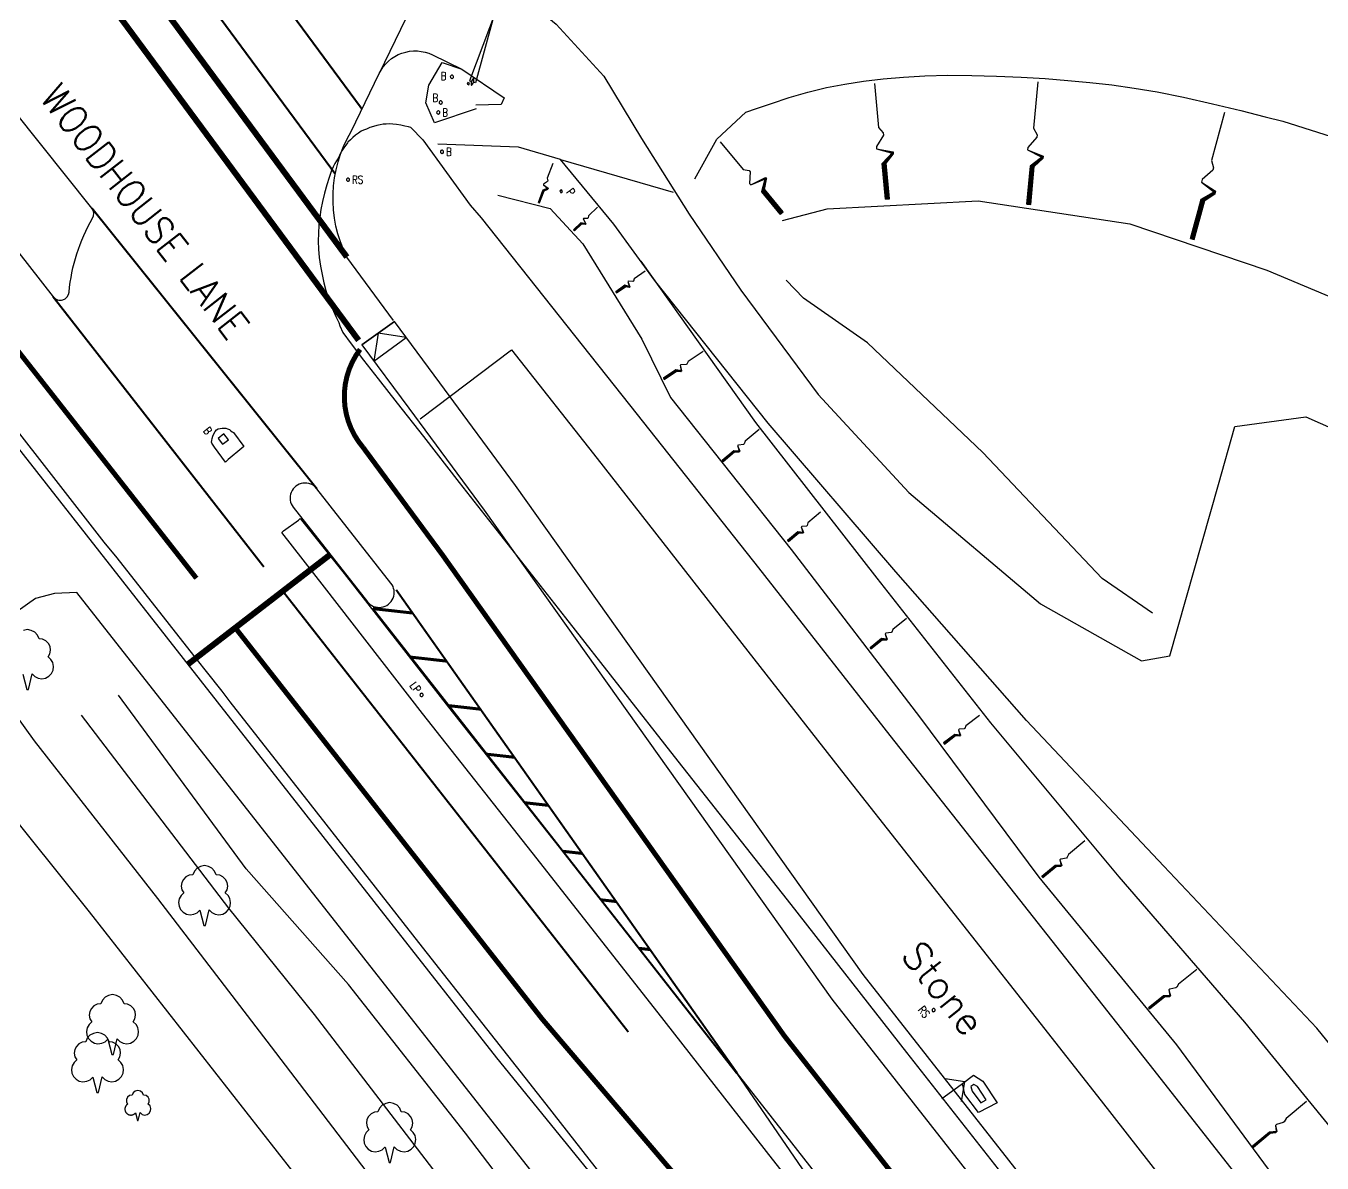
# Model space of a CAD drawing. Extents: x 427500 to 429848, y 434500 to 436505.
# Drawn here: x 429134.6 to 429199.4, y 435198.9 to 435255.8 of the extents above; entities that cross this region are included whole.
import ezdxf

# ---------------------------------------------------------------- set-up
doc = ezdxf.new("R2010")
doc.units = 0
for name, pattern in [('1004', [6, 4, -2]), ('1010', [2, 1, -1]), ('1055', [0.6, 0.1, -0.5]), ('BLIP', [1, 0.5, -0.5])]:
    doc.linetypes.add(name, pattern=pattern)
doc.layers.get('0').update_dxf_attribs({"color": 222})
for name, color, linetype in [('KTS_LINES', 7, 'Continuous'), ('LPTIP_Ex_Base', 8, 'Continuous'), ('PRO-MARKINGS', 7, 'Continuous'), ('PROPOSED', 1, 'Continuous'), ('ROADNAME', 7, 'Continuous')]:
    doc.layers.add(name, color=color, linetype=linetype)
doc.styles.add('LCC Romans', font='romans.shx', dxfattribs={"width": 0.9})
doc.styles.add('MtXpl_Romans', font='romans__.ttf')
doc.styles.get("Standard").update_dxf_attribs({"font": 'romans.shx'})

# ---------------------------------------------------------------- blocks, each defined once
blk = doc.blocks.new('GATE')
at = {"color": 0, "linetype": 'ByBlock', "flags": 128}
for points in [[(-0.450902, 0), (-0.451904, 0.007014), (-0.455912, 0.014028), (-0.460922, 0.019038), (-0.467936, 0.023046), (-0.475952, 0.024048), (-0.482966, 0.023046), (-0.48998, 0.019038), (-0.49499, 0.014028), (-0.498998, 0.007014), (-0.5, 0), (-0.498998, -0.007014), (-0.49499, -0.014028), (-0.48998, -0.019038), (-0.482966, -0.023046), (-0.475952, -0.024048), (-0.467936, -0.023046), (-0.460922, -0.019038), (-0.455912, -0.014028), (-0.451904, -0.007014)], [(-0.475952, 0.024048), (-0.475952, 0.078156), (0.475952, -0.078156), (0.475952, -0.024048)], [(-0.475952, -0.024048), (-0.475952, -0.078156), (0.475952, 0.078156), (0.475952, 0.024048)], [(-0.450902, 0), (-0.451904, -0.007014)], [(0.5, 0), (0.498998, 0.007014), (0.49499, 0.014028), (0.48998, 0.019038), (0.482966, 0.023046), (0.475952, 0.024048), (0.467936, 0.023046), (0.460922, 0.019038), (0.455912, 0.014028), (0.451904, 0.007014), (0.450902, 0), (0.451904, -0.007014), (0.455912, -0.014028), (0.460922, -0.019038), (0.467936, -0.023046), (0.475952, -0.024048), (0.482966, -0.023046), (0.48998, -0.019038), (0.49499, -0.014028), (0.498998, -0.007014)], [(0.5, 0), (0.498998, -0.007014)]]:
    blk.add_lwpolyline(points, dxfattribs=at)
blk = doc.blocks.new('CIRCL')
at = {"color": 0, "linetype": 'ByBlock', "flags": 128}
for points in [[(0.5, 0), (0.475, 0.154), (0.404, 0.293), (0.293, 0.404), (0.154, 0.475), (0, 0.5), (-0.154, 0.475), (-0.293, 0.404), (-0.404, 0.293), (-0.475, 0.154), (-0.5, 0), (-0.475, -0.154), (-0.404, -0.293), (-0.293, -0.404), (-0.154, -0.475), (0, -0.5), (0.154, -0.475), (0.293, -0.404), (0.404, -0.293), (0.475, -0.154)], [(0.5, 0), (0.475, -0.154)]]:
    blk.add_lwpolyline(points, dxfattribs=at)
blk = doc.blocks.new('MH_BANK_L')
at = {"color": 0, "linetype": 'ByBlock', "flags": 128}
for points in [[(-0.19, 0.02005), (-0.5, 0.02005)], [(-0.5, 0.02005), (-0.5, 0.00005)], [(-0.5, 0.01905), (-0.19, 0.01905)], [(-0.5, 0.01795), (-0.19, 0.01795)], [(-0.5, 0.01695), (-0.19, 0.01695)], [(-0.5, 0.01595), (-0.19, 0.01595)], [(-0.5, 0.01495), (-0.19, 0.01495)], [(-0.5, 0.01395), (-0.19, 0.01395)], [(-0.5, 0.01305), (-0.19, 0.01305)], [(-0.5, 0.01205), (-0.19, 0.01205)], [(-0.5, 0.01105), (-0.19, 0.01105)], [(-0.5, 0.01005), (-0.19, 0.01005)], [(-0.5, 0.00905), (-0.19, 0.00905)], [(-0.5, 0.00805), (-0.19, 0.00805)], [(-0.5, 0.00695), (-0.19, 0.00695)], [(-0.5, 0.00595), (-0.19, 0.00595)], [(-0.5, 0.00495), (-0.19, 0.00495)], [(-0.5, 0.00405), (-0.19, 0.00405)], [(-0.5, 0.00295), (-0.19, 0.00295)], [(-0.5, 0.00195), (-0.19, 0.00195)], [(-0.5, 0.00105), (-0.19, 0.00105)], [(-0.5, 0.00005), (-0.19, 0.00005)], [(-0.19, 0.00005), (-0.19, 0.02005)], [(-0.1, -0.04005), (-0.19, 0.02005)], [(-0.19, 0.01905), (-0.101, -0.03995)], [(-0.19, 0.01795), (-0.102, -0.04005)], [(-0.19, 0.01695), (-0.1031, -0.03995)], [(-0.19, 0.01595), (-0.1042, -0.04005)], [(-0.19, 0.01495), (-0.1052, -0.03995)], [(-0.19, 0.01395), (-0.1062, -0.03995)], [(-0.19, 0.01305), (-0.1072, -0.03995)], [(-0.19, 0.01205), (-0.108, -0.03995)], [(-0.19, 0.01105), (-0.109, -0.03995)], [(-0.19, 0.01005), (-0.11, -0.04005)], [(-0.19, 0.00905), (-0.1112, -0.03995)], [(-0.19, 0.00805), (-0.19, 0.00695)], [(-0.19, 0.00805), (-0.1124, -0.04005)], [(-0.19, 0.00695), (-0.1135, -0.03995)], [(-0.19, 0.00595), (-0.1144, -0.03995)], [(-0.19, 0.00495), (-0.1154, -0.03995)], [(-0.19, 0.00405), (-0.1163, -0.03995)], [(-0.19, 0.00295), (-0.1173, -0.03995)], [(-0.19, 0.00195), (-0.1183, -0.03995)], [(-0.19, 0.00105), (-0.1191, -0.04005)], [(-0.19, 0.00005), (-0.12, -0.04005)], [(-0.0601, 0.04005), (-0.11, -0.04005)], [(-0.0601, 0.04005), (-0.109, -0.03995)], [(-0.0601, 0.04005), (-0.108, -0.03995)], [(-0.0601, 0.04005), (-0.1072, -0.03995)], [(-0.0601, 0.04005), (-0.1062, -0.03995)], [(-0.0601, 0.04005), (-0.1058, -0.03085)], [(-0.0601, 0.04005), (-0.1055, -0.03155)], [(-0.0601, 0.04005), (-0.1052, -0.03995)], [(-0.0601, 0.04005), (-0.1042, -0.04005)], [(-0.0601, 0.04005), (-0.1031, -0.03995)], [(-0.0601, 0.04005), (-0.102, -0.04005)], [(-0.0601, 0.04005), (-0.101, -0.03995)], [(-0.0601, 0.04005), (-0.1, -0.04005)], [(-0.0601, 0.04005), (-0.1, -0.04005)], [(-0.04, 0.04005), (-0.0601, 0.04005)], [(0.05, 0.00005), (-0.04, 0.04005)], [(0.07, 0.00005), (0.05, 0.00005)], [(0.12, 0.02005), (0.07, 0.00005)], [(0.5, 0.02005), (0.12, 0.02005)], [(-0.1, -0.04005), (-0.12, -0.04005)], [(-0.1058, -0.03085), (-0.1137, -0.03085)], [(-0.1055, -0.03155), (-0.1127, -0.03155)], [(-0.1059, -0.03225), (-0.1116, -0.03225)], [(-0.1065, -0.03295), (-0.1105, -0.03295)], [(-0.107, -0.03375), (-0.1094, -0.03375)], [(-0.1075, -0.03445), (-0.1083, -0.03445)], [(-0.1055, -0.03155), (-0.1077, -0.03485)]]:
    blk.add_lwpolyline(points, dxfattribs=at)

msp = doc.modelspace()

# ---------------------------------------------------------------- linework, layer by layer
at = {"layer": 'KTS_LINES', "linetype": '1010', "const_width": 0.1, "flags": 128}
for points in [[(429137.881, 435246.689), (429149.127, 435232.656)], [(429135.943, 435242.257), (429146.477, 435228.747)]]:
    msp.add_lwpolyline(points, dxfattribs=at)
at = {"layer": 'LPTIP_Ex_Base', "color": 251, "true_color": 0x636466}
for p, q in [((429128.25, 435223.35), (429137.75, 435211.5)), ((429137.75, 435211.5), (429156.05, 435188.15))]:
    msp.add_line(p, q, dxfattribs=at)
at = {"layer": 'LPTIP_Ex_Base', "color": 251, "true_color": 0x636466, "flags": 128}
for points in [[(429157.296, 435260.974), (429157.384, 435259.084), (429158.76, 435257.799), (429161.075, 435255.885), (429163.462, 435253.287), (429165.353, 435250.169), (429167.723, 435246.38), (429170.31, 435242.587), (429174.176, 435237.37), (429178.706, 435232.464), (429185.285, 435226.896), (429190.333, 435224.045), (429191.747, 435224.303), (429194.179, 435232.861), (429194.998, 435235.771), (429198.55, 435236.251), (429205.433, 435233.205)], [(429157.092, 435251.644), (429155.011, 435250.953), (429154.563, 435251.947), (429154.72, 435252.829), (429155.38, 435253.961), (429156.376, 435253.641), (429158.484, 435252.209), (429158.329, 435251.865), (429157.07, 435251.835)], [(429170.561, 435251.492), (429171.095, 435251.669), (429171.84, 435251.923), (429172.721, 435252.212), (429173.663, 435252.49), (429174.59, 435252.714), (429175.5, 435252.883), (429176.443, 435253.029), (429177.423, 435253.148), (429178.444, 435253.24), (429179.512, 435253.3), (429180.65, 435253.328), (429181.855, 435253.323), (429183.091, 435253.291), (429184.323, 435253.236), (429185.515, 435253.164), (429186.651, 435253.077), (429187.754, 435252.975), (429188.85, 435252.849), (429189.963, 435252.693), (429191.121, 435252.501), (429192.43, 435252.237), (429193.873, 435251.907), (429195.289, 435251.562), (429196.518, 435251.255), (429197.398, 435251.038), (429203.636, 435249.048)], [(429153.822, 435250.727), (429153.697, 435250.753), (429153.52, 435250.791), (429153.315, 435250.834), (429153.106, 435250.87), (429152.918, 435250.89), (429152.753, 435250.895), (429152.594, 435250.891), (429152.439, 435250.878), (429152.285, 435250.856), (429152.13, 435250.825), (429151.96, 435250.777), (429151.778, 435250.711), (429151.603, 435250.641), (429151.452, 435250.579), (429151.346, 435250.536), (429151.199, 435250.442), (429151.058, 435250.339), (429150.925, 435250.226), (429150.798, 435250.106), (429150.68, 435249.978), (429150.664, 435249.96), (429150.57, 435249.843), (429150.469, 435249.701), (429150.377, 435249.552), (429150.294, 435249.399), (429150.222, 435249.24)], [(429168.011, 435248.149), (429169.118, 435250.142), (429170.561, 435251.492)], [(429153.822, 435250.727), (429154.415, 435250.103), (429156.78, 435246.842), (429157.337, 435246.205), (429165.128, 435236.363), (429171.195, 435228.698), (429177.762, 435220.311), (429183.988, 435212.422), (429190.704, 435203.909), (429197.365, 435195.418), (429204.294, 435186.645), (429210.939, 435178.203), (429217.541, 435169.741), (429224.299, 435161.127), (429230.592, 435153.065), (429237.006, 435144.927), (429243.138, 435137.351), (429249.272, 435129.679), (429250.947, 435127.503)], [(429206.569, 435196.468), (429199.09, 435205.685), (429191.447, 435213.779), (429184.58, 435221.068), (429178.052, 435228.503), (429171.674, 435235.928), (429165.997, 435243.091), (429163.971, 435245.884), (429161.297, 435249.124), (429159.198, 435249.736), (429155.175, 435249.883)], [(429150.222, 435249.24), (429150.172, 435249.16), (429150.103, 435249.057), (429150.021, 435248.923), (429149.932, 435248.745), (429149.841, 435248.513), (429149.74, 435248.211), (429149.625, 435247.844), (429149.508, 435247.44), (429149.404, 435247.023), (429149.324, 435246.62), (429149.267, 435246.229), (429149.225, 435245.834), (429149.199, 435245.435), (429149.193, 435245.033), (429149.207, 435244.628), (429149.246, 435244.213), (429149.308, 435243.786), (429149.388, 435243.361), (429149.48, 435242.949), (429149.579, 435242.565), (429149.69, 435242.206), (429149.815, 435241.864), (429149.949, 435241.542), (429150.084, 435241.24), (429150.215, 435240.961), (429150.266, 435240.807), (429150.416, 435240.474), (429150.846, 435239.895), (429151.461, 435239.089), (429152.183, 435238.157), (429153.137, 435236.937), (429154.446, 435235.264), (429156.237, 435232.976), (429161.543, 435226.197), (429166.981, 435219.268), (429172.814, 435211.862), (429178.597, 435204.476), (429184.272, 435197.243)], [(429161.297, 435249.124), (429166.927, 435247.491)], [(429158.164, 435247.336), (429160.778, 435246.663), (429162.422, 435244.901), (429165.361, 435240.134), (429166.802, 435237.227), (429172.824, 435229.627), (429179.234, 435221.26), (429185.199, 435213.235), (429192.083, 435204.854), (429198.58, 435196.034), (429205.469, 435187.174), (429211.949, 435178.979), (429218.585, 435170.25), (429225.089, 435161.572), (429231.172, 435153.423), (429237.535, 435145.211), (429243.692, 435137.725), (429249.973, 435129.997), (429256.376, 435122.244), (429262.426, 435114.561), (429268.109, 435107.376)], [(429172.396, 435246.068), (429174.629, 435246.654), (429182.169, 435247.05), (429189.744, 435245.901), (429196.594, 435243.583), (429204.254, 435240.37), (429211.199, 435237.34), (429219.713, 435234.496), (429226.44, 435231.583), (429234.354, 435227.415), (429238.13, 435225.837), (429246.916, 435222.927), (429256.603, 435218.846), (429265.939, 435215.22), (429274.596, 435211.404), (429279.581, 435208.657), (429280.471, 435208.138)], [(429165.309, 435244.039), (429171.052, 435235.971), (429177.106, 435228.178), (429182.78, 435220.955), (429189.205, 435213.257), (429195.485, 435205.987), (429201.372, 435198.752), (429208.064, 435190.851), (429214.869, 435183.731), (429221.175, 435176.169), (429227.731, 435168.446), (429233.538, 435161.104), (429239.537, 435153.325), (429245.207, 435146.279), (429251.247, 435138.551), (429254.672, 435133.44), (429259.976, 435125.483), (429265.533, 435117.415), (429270.026, 435111.046), (429270.809, 435109.625), (429270.928, 435109.268)], [(429190.874, 435226.437), (429188.374, 435228.162), (429182.399, 435234.472), (429176.647, 435239.949), (429173.434, 435242.189), (429172.576, 435243.093)], [(429154.285, 435236.154), (429158.858, 435239.609), (429163.126, 435234.164), (429168.978, 435226.688), (429175.526, 435218.311), (429181.813, 435210.327), (429188.313, 435202.047), (429194.99, 435193.492), (429201.925, 435184.671), (429208.509, 435176.385), (429216.074, 435166.662), (429222.818, 435158.018), (429225.668, 435154.362), (429228.212, 435151.183), (429234.807, 435143.014), (429240.789, 435135.39), (429246.821, 435127.885), (429248.674, 435125.528), (429252.819, 435120.322), (429259.272, 435112.288), (429265.298, 435104.76)], [(429133.678, 435236.146), (429138.484, 435229.992)], [(429177.569, 435191.915), (429171.9, 435199.13), (429166.173, 435206.457), (429159.891, 435214.464), (429154.409, 435221.427), (429149.507, 435227.741), (429147.368, 435230.471), (429147.454, 435230.547), (429148.203, 435231.085), (429148.285, 435231.167), (429150.498, 435228.427), (429155.708, 435221.739), (429161.239, 435214.728), (429167.159, 435207.196), (429172.838, 435199.947), (429178.595, 435192.602)], [(429138.484, 435229.992), (429139.126, 435229.198), (429143.152, 435224.078), (429143.587, 435223.521)], [(429143.587, 435223.521), (429144.369, 435222.53)], [(429144.369, 435222.53), (429144.771, 435222.006), (429148.798, 435216.883), (429154.206, 435209.975), (429160.57, 435201.878), (429166.295, 435194.558), (429172.023, 435187.215), (429177.925, 435179.648), (429183.753, 435172.245), (429189.483, 435164.917), (429195.192, 435157.646), (429201.231, 435149.969), (429207.169, 435142.416), (429212.978, 435135.071), (429218.939, 435127.565), (429225.17, 435119.7), (429231.326, 435112.006), (429237.677, 435104.021), (429244.018, 435096.113), (429244.468, 435095.524)], [(429170.916, 435182.082), (429164.105, 435190.525), (429156.551, 435200.441), (429150.7, 435207.861), (429145.599, 435213.655), (429139.206, 435222.339)], [(429168.975, 435180.47), (429161.933, 435189.208), (429155.3, 435198.158), (429149.014, 435206.361), (429144.728, 435211.693), (429137.37, 435221.34)]]:
    msp.add_lwpolyline(points, dxfattribs=at)
for points in [[(429156.632, 435252.881), (429156.725, 435252.845), (429156.759, 435252.932), (429156.666, 435252.968)], [(429161.343, 435247.603), (429161.261, 435247.546), (429161.322, 435247.46), (429161.404, 435247.517)], [(429145.372, 435234.681), (429144.686, 435234.113), (429144.554, 435233.98), (429144.012, 435234.734), (429143.949, 435234.828), (429143.905, 435234.892), (429143.879, 435234.941), (429143.868, 435234.993), (429143.872, 435235.064), (429143.891, 435235.164), (429143.929, 435235.283), (429143.98, 435235.405), (429144.042, 435235.514), (429144.111, 435235.595), (429144.192, 435235.645), (429144.288, 435235.675), (429144.39, 435235.689), (429144.491, 435235.689), (429144.583, 435235.68), (429144.668, 435235.655), (429144.753, 435235.611), (429144.833, 435235.558), (429144.901, 435235.508), (429144.953, 435235.47), (429145.476, 435234.772)], [(429144.709, 435235.109), (429144.478, 435235.404), (429144.186, 435235.176), (429144.417, 435234.881)], [(429137.134, 435227.465), (429136.015, 435227.419), (429135.073, 435227.169), (429132.703, 435225.5), (429132.164, 435224.888), (429132.104, 435224.071), (429135.001, 435220.053), (429141.163, 435212.162), (429146.842, 435204.747), (429152.751, 435197.006), (429158.986, 435189.118), (429165.094, 435180.785), (429166.907, 435178.428), (429167.867, 435178.466), (429169.738, 435179.35), (429171.736, 435180.703), (429173.079, 435181.679)], [(429182.189, 435201.467), (429181.512, 435202.369), (429181.386, 435202.913), (429181.937, 435203.341), (429182.406, 435203.041), (429183.118, 435201.957)], [(429182.571, 435202.098), (429182.133, 435202.765), (429181.959, 435202.876), (429181.811, 435202.762), (429181.864, 435202.533), (429182.299, 435201.954)]]:
    msp.add_lwpolyline(points, close=True, dxfattribs=at)
at = {"layer": 'LPTIP_Ex_Base', "color": 251, "true_color": 0x636466}
for points in [[(429134.431, 435223.385), (429134.632, 435222.611), (429134.712, 435222.611), (429134.893, 435223.394), (429134.893, 435223.394), (429135.029, 435223.263), (429135.199, 435223.181), (429135.385, 435223.157), (429135.57, 435223.191), (429135.736, 435223.281), (429135.864, 435223.419), (429135.944, 435223.589), (429135.967, 435223.776), (429135.93, 435223.961), (429135.838, 435224.125), (429135.699, 435224.252), (429135.787, 435224.409), (429135.819, 435224.586), (429135.794, 435224.765), (429135.712, 435224.925), (429135.583, 435225.051), (429135.42, 435225.129), (429135.241, 435225.15), (429135.241, 435225.15), (429135.164, 435225.334), (429135.031, 435225.481), (429134.856, 435225.577), (429134.66, 435225.611), (429134.464, 435225.577)], [(429142.476, 435212.447), (429142.34, 435212.319), (429142.251, 435212.156), (429142.216, 435211.973), (429142.238, 435211.789), (429142.317, 435211.62), (429142.444, 435211.484), (429142.606, 435211.393), (429142.789, 435211.357), (429142.974, 435211.378), (429143.143, 435211.456), (429143.28, 435211.582), (429143.281, 435211.585), (429143.482, 435210.811), (429143.562, 435210.811), (429143.743, 435211.594), (429143.743, 435211.594), (429143.879, 435211.463), (429144.049, 435211.381), (429144.235, 435211.357), (429144.42, 435211.391), (429144.586, 435211.481), (429144.714, 435211.619), (429144.794, 435211.789), (429144.817, 435211.976), (429144.78, 435212.161), (429144.688, 435212.325), (429144.549, 435212.452), (429144.637, 435212.609), (429144.669, 435212.786), (429144.644, 435212.965), (429144.562, 435213.125), (429144.433, 435213.251), (429144.27, 435213.329), (429144.091, 435213.35), (429144.091, 435213.35), (429144.014, 435213.534), (429143.881, 435213.681), (429143.706, 435213.777), (429143.51, 435213.811), (429143.314, 435213.777), (429143.139, 435213.681), (429143.006, 435213.534), (429142.929, 435213.35), (429142.749, 435213.328), (429142.586, 435213.25), (429142.457, 435213.123), (429142.375, 435212.961), (429142.351, 435212.781), (429142.386, 435212.604), (429142.476, 435212.447)], [(429137.876, 435205.997), (429137.74, 435205.869), (429137.651, 435205.706), (429137.616, 435205.523), (429137.638, 435205.339), (429137.717, 435205.17), (429137.844, 435205.034), (429138.006, 435204.943), (429138.189, 435204.907), (429138.374, 435204.928), (429138.543, 435205.006), (429138.68, 435205.132), (429138.681, 435205.135), (429138.882, 435204.361), (429138.962, 435204.361), (429139.143, 435205.144), (429139.143, 435205.144), (429139.279, 435205.013), (429139.449, 435204.931), (429139.635, 435204.907), (429139.82, 435204.941), (429139.986, 435205.031), (429140.114, 435205.169), (429140.194, 435205.339), (429140.217, 435205.526), (429140.18, 435205.711), (429140.088, 435205.875), (429139.949, 435206.002), (429140.037, 435206.159), (429140.069, 435206.336), (429140.044, 435206.515), (429139.962, 435206.675), (429139.833, 435206.801), (429139.67, 435206.879), (429139.491, 435206.9), (429139.491, 435206.9), (429139.414, 435207.084), (429139.281, 435207.231), (429139.106, 435207.327), (429138.91, 435207.361), (429138.714, 435207.327), (429138.539, 435207.231), (429138.406, 435207.084), (429138.329, 435206.9), (429138.149, 435206.878), (429137.986, 435206.8), (429137.857, 435206.673), (429137.775, 435206.511), (429137.751, 435206.331), (429137.786, 435206.154), (429137.876, 435205.997)], [(429137.126, 435204.097), (429136.99, 435203.969), (429136.901, 435203.806), (429136.866, 435203.623), (429136.888, 435203.439), (429136.967, 435203.27), (429137.094, 435203.134), (429137.256, 435203.043), (429137.439, 435203.007), (429137.624, 435203.028), (429137.793, 435203.106), (429137.93, 435203.232), (429137.931, 435203.235), (429138.132, 435202.461), (429138.212, 435202.461), (429138.393, 435203.244), (429138.393, 435203.244), (429138.529, 435203.113), (429138.699, 435203.031), (429138.885, 435203.007), (429139.07, 435203.041), (429139.236, 435203.131), (429139.364, 435203.269), (429139.444, 435203.439), (429139.467, 435203.626), (429139.43, 435203.811), (429139.338, 435203.975), (429139.199, 435204.102), (429139.287, 435204.259), (429139.319, 435204.436), (429139.294, 435204.615), (429139.212, 435204.775), (429139.083, 435204.901), (429138.92, 435204.979), (429138.741, 435205), (429138.741, 435205), (429138.664, 435205.184), (429138.531, 435205.331), (429138.356, 435205.427), (429138.16, 435205.461), (429137.964, 435205.427), (429137.789, 435205.331), (429137.656, 435205.184), (429137.579, 435205), (429137.399, 435204.978), (429137.236, 435204.9), (429137.107, 435204.773), (429137.025, 435204.611), (429137.001, 435204.431), (429137.036, 435204.254), (429137.126, 435204.097)], [(429180.348, 435202.169), (429181.5, 435203)], [(429181.34, 435202.013), (429181.5, 435203), (429180.513, 435203.16)], [(429139.663, 435201.887), (429139.648, 435201.876), (429139.634, 435201.864), (429139.62, 435201.852), (429139.608, 435201.838), (429139.596, 435201.824), (429139.585, 435201.808), (429139.575, 435201.793), (429139.566, 435201.776), (429139.558, 435201.759), (429139.551, 435201.742), (429139.545, 435201.724), (429139.54, 435201.706), (429139.537, 435201.688), (429139.535, 435201.669), (429139.533, 435201.651), (429139.533, 435201.632), (429139.534, 435201.613), (429139.537, 435201.595), (429139.54, 435201.576), (429139.545, 435201.558), (429139.55, 435201.541), (429139.557, 435201.523), (429139.565, 435201.506), (429139.574, 435201.49), (429139.584, 435201.474), (429139.595, 435201.459), (429139.607, 435201.444), (429139.619, 435201.431), (429139.633, 435201.418), (429139.647, 435201.406), (429139.662, 435201.395), (429139.678, 435201.385), (429139.694, 435201.376), (429139.711, 435201.367), (429139.729, 435201.36), (429139.746, 435201.355), (429139.764, 435201.35), (429139.783, 435201.346), (429139.801, 435201.344), (429139.82, 435201.342), (429139.838, 435201.342), (429139.857, 435201.343), (429139.876, 435201.345), (429139.894, 435201.349), (429139.912, 435201.353), (429139.93, 435201.359), (429139.947, 435201.365), (429139.964, 435201.373), (429139.981, 435201.382), (429139.997, 435201.392), (429140.012, 435201.403), (429140.027, 435201.414), (429140.04, 435201.427), (429140.053, 435201.441), (429140.065, 435201.455), (429140.066, 435201.456), (429140.167, 435201.069), (429140.194, 435201.069), (429140.297, 435201.461), (429140.297, 435201.461), (429140.395, 435201.377), (429140.52, 435201.343), (429140.647, 435201.364), (429140.753, 435201.436), (429140.819, 435201.547), (429140.832, 435201.676), (429140.79, 435201.797), (429140.7, 435201.89), (429140.754, 435202.003), (429140.752, 435202.129), (429140.695, 435202.241), (429140.595, 435202.316), (429140.471, 435202.339), (429140.413, 435202.458), (429140.309, 435202.54), (429140.181, 435202.569), (429140.052, 435202.54), (429139.948, 435202.458), (429139.89, 435202.339), (429139.766, 435202.316), (429139.665, 435202.24), (429139.608, 435202.127), (429139.608, 435202.001), (429139.663, 435201.887)], [(429151.726, 435200.597), (429151.59, 435200.469), (429151.501, 435200.306), (429151.466, 435200.123), (429151.488, 435199.939), (429151.567, 435199.77), (429151.694, 435199.634), (429151.856, 435199.543), (429152.039, 435199.507), (429152.224, 435199.528), (429152.393, 435199.606), (429152.53, 435199.732), (429152.531, 435199.735), (429152.732, 435198.961), (429152.812, 435198.961), (429152.993, 435199.744), (429152.993, 435199.744), (429153.129, 435199.613), (429153.299, 435199.531), (429153.485, 435199.507), (429153.67, 435199.541), (429153.836, 435199.631), (429153.964, 435199.769), (429154.044, 435199.939), (429154.067, 435200.126), (429154.03, 435200.311), (429153.938, 435200.475), (429153.799, 435200.602), (429153.887, 435200.759), (429153.919, 435200.936), (429153.894, 435201.115), (429153.812, 435201.275), (429153.683, 435201.401), (429153.52, 435201.479), (429153.341, 435201.5), (429153.341, 435201.5), (429153.264, 435201.684), (429153.131, 435201.831), (429152.956, 435201.927), (429152.76, 435201.961), (429152.564, 435201.927), (429152.389, 435201.831), (429152.256, 435201.684), (429152.179, 435201.5), (429151.999, 435201.478), (429151.836, 435201.4), (429151.707, 435201.273), (429151.625, 435201.111), (429151.601, 435200.931), (429151.636, 435200.754), (429151.726, 435200.597)]]:
    msp.add_lwpolyline(points, dxfattribs=at)
at = {"layer": 'PRO-MARKINGS', "linetype": 'BLIP', "const_width": 0.3, "flags": 128}
for points in [[(429151.212, 435240.078), (429135.73, 435261.06)], [(429139.468, 435259.363), (429150.626, 435244.241)]]:
    msp.add_lwpolyline(points, dxfattribs=at)
at = {"layer": 'PRO-MARKINGS', "linetype": '1055', "const_width": 0.1, "flags": 128}
for points in [[(429144.727, 435260.657), (429151.379, 435251.642)], [(429141.84, 435259.516), (429150.044, 435248.398)]]:
    msp.add_lwpolyline(points, dxfattribs=at)
at = {"layer": 'PRO-MARKINGS', "flags": 128}
for points in [[(429125.933, 435250.08, 0.25, 0.25, 0), (429131.093, 435243.5, 0.25, 0.25, 0), (429143.106, 435228.181, 0, 0, 0)], [(429151.442, 435234.714, 0.25, 0.25, 0), (429155.409, 435229.337, 0.25, 0.25, 0), (429172.496, 435205.284, 0.25, 0.25, 0), (429192.636, 435179.591, 0.25, 0.25, 0), (429204.195, 435164.882, 0.25, 0.25, 0), (429221.857, 435142.47, 0.25, 0.25, 0), (429249.69, 435107.456, 0.25, 0.25, 0), (429262.984, 435090.861, 0.25, 0.25, 0), (429276.53, 435074.142, 0.25, 0.25, 0)]]:
    msp.add_lwpolyline(points, format="xyseb", dxfattribs=at)
at = {"layer": 'PRO-MARKINGS', "linetype": '1010', "const_width": 0.25, "flags": 128}
msp.add_lwpolyline([(429151.285, 435239.625, 0.351927), (429151.442, 435234.714, -0.113132)], format="xyb", dxfattribs=at)
at = {"layer": 'PRO-MARKINGS', "flags": 128}
for points, const_width in [([(429149.799, 435229.37), (429142.673, 435223.872)], 0.3), ([(429153.909, 435226.442), (429151.919, 435226.665)], 0.15), ([(429145.048, 435225.704), (429160.394, 435206.131), (429184.088, 435178.319), (429198.337, 435160.118), (429222.073, 435130.05), (429243.976, 435102.559), (429260.645, 435081.625)], 0.25), ([(429155.604, 435224.038), (429153.819, 435224.238)], 0.15), ([(429157.299, 435221.634), (429155.719, 435221.811)], 0.15), ([(429158.994, 435219.23), (429157.619, 435219.384)], 0.15), ([(429160.689, 435216.826), (429159.519, 435216.957)], 0.15), ([(429162.384, 435214.422), (429161.419, 435214.53)], 0.15), ([(429164.079, 435212.018), (429163.319, 435212.104)], 0.15), ([(429165.773, 435209.614), (429165.219, 435209.677)], 0.15)]:
    msp.add_lwpolyline(points, dxfattribs=dict(at, const_width=const_width))
at = {"layer": 'PRO-MARKINGS', "linetype": '1004', "const_width": 0.1, "flags": 128}
for points in [[(429147.422, 435227.536), (429164.689, 435205.494)], [(429153.092, 435227.601), (429170.132, 435203.433)], [(429151.919, 435226.665), (429170.116, 435203.42)]]:
    msp.add_lwpolyline(points, dxfattribs=at)
at = {"layer": 'PROPOSED', "flags": 128}
for points in [[(429117.809, 435268.286), (429121.859, 435260.315), (429135.943, 435242.257, 0.680111), (429136.746, 435242.493, -0.109203), (429137.919, 435246.183, 0.309044), (429137.881, 435246.689), (429123.718, 435264.433), (429105.556, 435285.916)], [(429152.963, 435241.073), (429150.626, 435244.241, -0.253591), (429150.834, 435250.512), (429152.236, 435253.418, -0.414214), (429154.907, 435254.35), (429156.376, 435253.641)]]:
    msp.add_lwpolyline(points, format="xyb", dxfattribs=at)
for points in [[(429104.887, 435273.037), (429116.692, 435257.004), (429140.745, 435226.33), (429158.1, 435204.198), (429174.974, 435183.432)], [(429156.245, 435261.725), (429152.236, 435253.418)], [(429151.38, 435239.851), (429153, 435241.023)], [(429196.569, 435182.678), (429176.432, 435208.368), (429159.055, 435232.817), (429155.265, 435237.954), (429153, 435241.023), (429151.38, 435239.851), (429153.716, 435236.685), (429157.479, 435231.584), (429174.856, 435207.133), (429194.996, 435181.444)], [(429153.586, 435240.213), (429152.19, 435240.437), (429151.966, 435239.041)], [(429151.966, 435239.041), (429153.586, 435240.213)], [(429170.116, 435203.42), (429180.709, 435187.955)]]:
    msp.add_lwpolyline(points, dxfattribs=at)
msp.add_lwpolyline([(429147.947, 435231.731), (429151.649, 435227.009, 1), (429152.83, 435227.935), (429149.127, 435232.656, 1)], format="xyb", close=True, dxfattribs=at)

# ---------------------------------------------------------------- block references
at = {"layer": 'LPTIP_Ex_Base', "color": 251, "true_color": 0x636466}
for name, p, xscale, yscale, zscale, rotation in [('GATE', (429157.945, 435256.218), 7.108743, 2, 7.108743, 252.068818), ('CIRCL', (429155.874, 435253.254), 0.16, 0.16, 0.16, 246.514083), ('MH_BANK_L', (429177.463, 435250.042), 5.811299999999998, 10, 5.811299999999998, 95.369727), ('MH_BANK_L', (429185.072, 435249.931), 6.145583000000001, 10, 6.145583000000001, 84.849368), ('CIRCL', (429155.191, 435251.466), 0.16, 0.16, 0.16, 275.499772), ('CIRCL', (429155.316, 435251.97), 0.16, 0.16, 0.16, 256.012607), ('MH_BANK_L', (429193.819, 435248.266), 6.510828, 10, 6.510828, 74.842213), ('MH_BANK_L', (429170.933, 435248.318), 4.690874, 10, 4.690874, 129.574458), ('CIRCL', (429155.38, 435249.503), 0.16, 0.16, 0.16, 275.499772), ('MH_BANK_L', (429160.618, 435247.921), 2.067493, 3.5, 2.067493, 69.667391), ('CIRCL', (429150.683, 435248.108), 0.16, 0.16, 0.16, 305.17506), ('MH_BANK_L', (429162.598, 435246.116), 1.643176, 3.5, 1.643176, 43.058514), ('MH_BANK_L', (429164.837, 435242.968), 1.801865, 3.5, 1.801865, 34.99202), ('MH_BANK_L', (429167.473, 435238.795), 2.390993, 3.5, 2.390993, 34.038896), ('MH_BANK_L', (429170.351, 435234.796), 2.412498, 3.5, 2.412498, 39.92527), ('MH_BANK_L', (429173.513, 435230.722), 2.159, 3.5, 2.159, 40.56352600000001), ('MH_BANK_L', (429177.724, 435225.387), 2.342251, 3.5, 2.342251, 38.860318), ('CIRCL', (429154.356, 435222.349), 0.16, 0.16, 0.16, 128.046683), ('MH_BANK_L', (429181.384, 435220.578), 2.264858, 3.5, 2.264858, 37.46739900000001), ('MH_BANK_L', (429186.47, 435214.103), 2.795543, 3.5, 2.795543, 39.66784100000001), ('MH_BANK_L', (429191.934, 435207.608), 3.071755, 3.5, 3.071755, 38.58336300000001), ('CIRCL', (429179.944, 435206.59), 0.16, 0.16, 0.16, 305.17506), ('MH_BANK_L', (429197.276, 435200.851), 3.494429, 3.5, 3.494429, 39.667841)]:
    msp.add_blockref(name, p, dxfattribs=dict(at, xscale=xscale, yscale=yscale, zscale=zscale, rotation=rotation))

# ---------------------------------------------------------------- texts
at = {"layer": 'LPTIP_Ex_Base', "color": 251, "true_color": 0x636466, "width": 0.8}
for s, p in [('B', (429155.314, 435253.092)), ('B', (429154.901, 435251.999)), ('B', (429155.391, 435251.266)), ('B', (429155.58, 435249.303)), ('RS', (429150.883, 435247.908))]:
    msp.add_text(s, height=0.4, dxfattribs=at).set_placement(p)
for s, rotation, p in [('P', -53.13, (429161.572, 435247.481)), ('B', -50.92445, (429143.425, 435235.543)), ('LP', -52.30583, (429153.738, 435222.807)), ('RS', -52.26333, (429179.136, 435206.597))]:
    msp.add_text(s, height=0.4, rotation=rotation, dxfattribs=at).set_placement(p)
at = {"layer": 'LPTIP_Ex_Base', "color": 251, "true_color": 0x636466, "style": 'MtXpl_Romans'}
msp.add_text('Stone', height=1.4, rotation=308.1, dxfattribs=at).set_placement((429178.257, 435209.321))
at = {"layer": 'ROADNAME', "style": 'LCC Romans', "width": 0.9}
msp.add_text('WOODHOUSE LANE', height=1.4, rotation=307.87899, dxfattribs=at).set_placement((429135.235, 435252.187))

doc.saveas('drawing.dxf')
